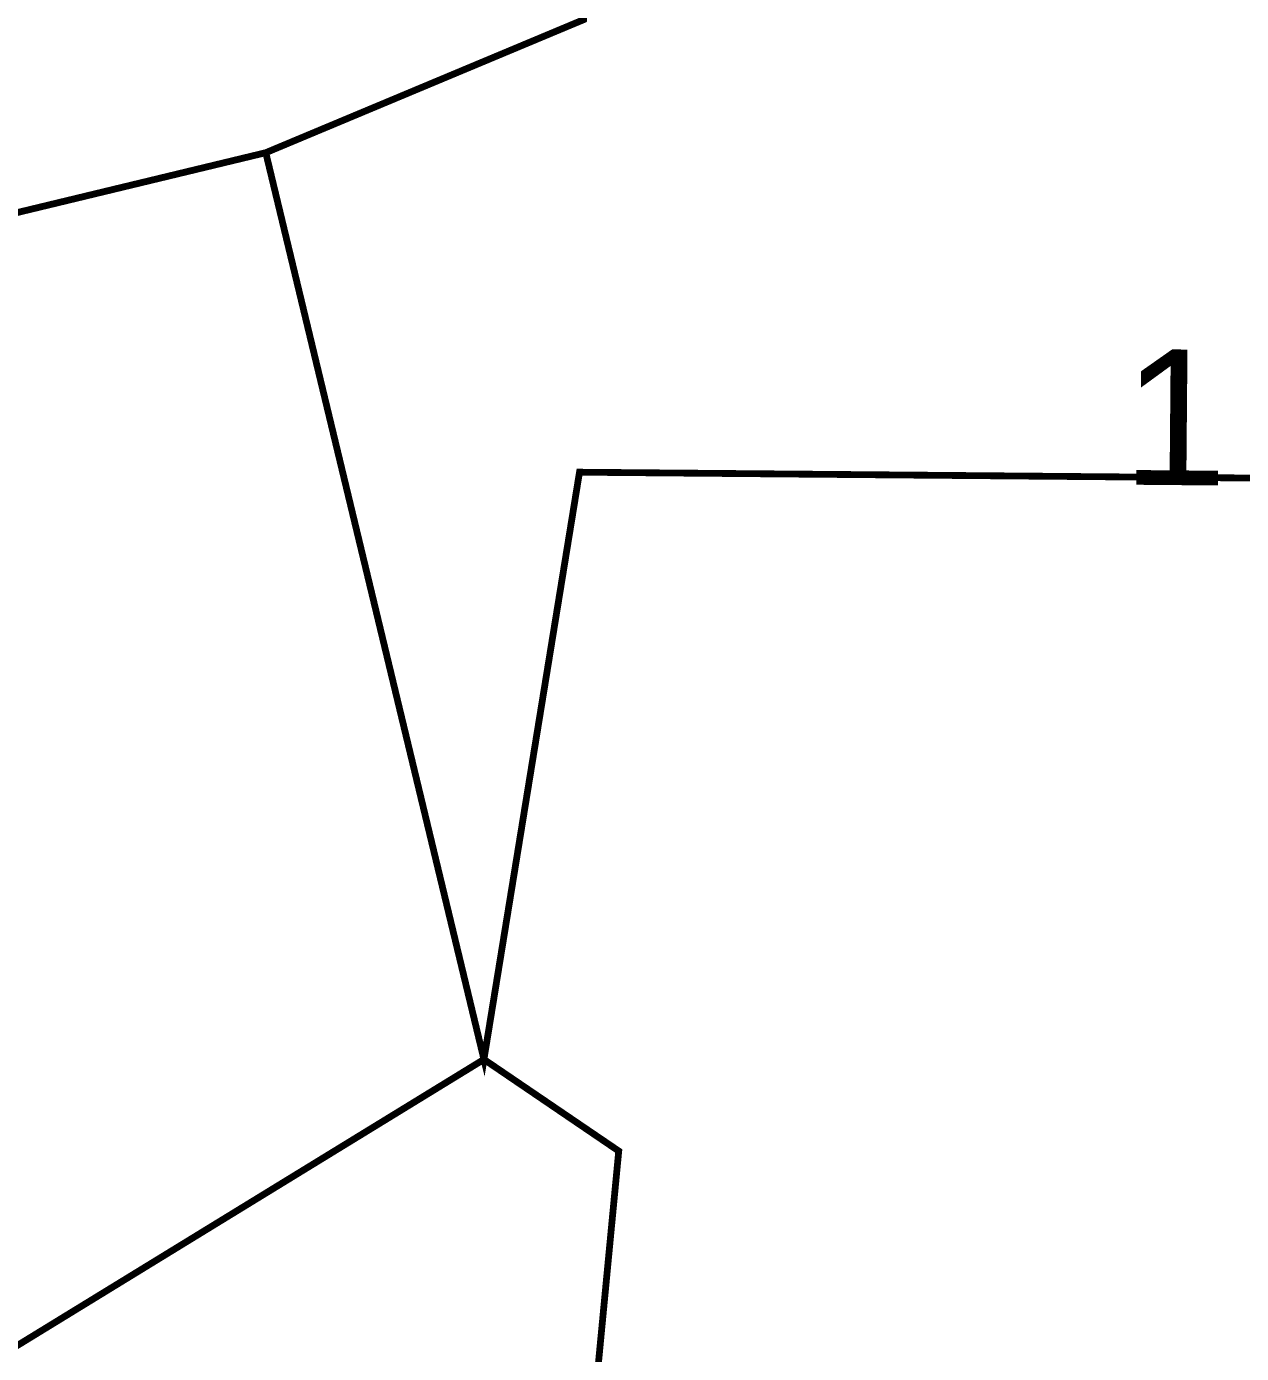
# Model space of a CAD drawing. Header units: metres. Extents: x 266684 to 275933, y 2060666 to 2074564.
# Drawn here: x 275087.7 to 275195.1, y 2068015.3 to 2068132.6 of the extents above; entities that cross this region are included whole.
import ezdxf

# ---------------------------------------------------------------- set-up
doc = ezdxf.new("R2010")
doc.units = ezdxf.units.M
doc.layers.add('SURVEY NO.', color=7, linetype='Continuous')
doc.layers.add('SURVEY PLOT BOUNDARY', color=35, linetype='Continuous')
doc.styles.add('PDF Arial', font='arial.ttf')

# ---------------------------------------------------------------- blocks, each defined once
blk = doc.blocks.new('ERSUJATA')
at = {"layer": 'SURVEY PLOT BOUNDARY', "lineweight": 18, "const_width": 0.6}
for points in [[(275053.98, 2068249.85), (275061.94, 2068245.79), (275041.47, 2068189.99), (275137.06, 2068149.17), (275136.92, 2068133.18), (275108.83, 2068121.43), (275060.75, 2068109.85), (275008.65, 2068094.31), (275005.49, 2068190.3), (275001.67, 2068210.33), (274997.74, 2068218.36), (274965.93, 2068238.63), (274978.03, 2068250.52), (274986.06, 2068254.45)], [(275312.81, 2068131.64), (275220.51, 2068092.46), (275136.57, 2068093.19), (275128.12, 2068041.29), (275108.83, 2068121.43), (275136.92, 2068133.18), (275137.06, 2068149.17), (275153.57, 2068209), (275161.08, 2068152.96), (275300.85, 2068135.74)], [(275128.12, 2068041.29), (275063.81, 2068001.87), (275035.97, 2068018.1), (275031.9, 2068010.14), (275011.95, 2068014.32), (275008.05, 2068026.35), (274996.24, 2068046.44), (275000.44, 2068070.39), (275060.75, 2068109.85), (275108.83, 2068121.43)], [(275308.04, 2068043.71), (275295.38, 2067967.85), (275278.87, 2067908.02), (275246.85, 2067904.3), (275246.99, 2067920.3), (275235.07, 2067928.4), (275195.13, 2067932.75), (275159.15, 2067933.06), (275163.08, 2067925.03), (275143.02, 2067917.21), (275126.86, 2067897.36), (275102.91, 2067901.56), (275103.26, 2067941.55), (275131.24, 2067941.3), (275140.04, 2068033.19), (275128.12, 2068041.29), (275136.57, 2068093.19), (275220.51, 2068092.46)], [(275103.26, 2067941.55), (275087.2, 2067933.69), (275075.28, 2067941.79), (275063.42, 2067957.89), (275055.6, 2067977.95), (275067.7, 2067989.84), (275063.81, 2068001.87), (275128.12, 2068041.29), (275140.04, 2068033.19), (275131.24, 2067941.3)]]:
    blk.add_lwpolyline(points, close=True, dxfattribs=at)
at = {"layer": 'SURVEY NO.', "insert": (275184.53, 2068092.09), "char_height": 11.99, "attachment_point": 7, "rotation": 359.4987, "style": 'PDF Arial'}
blk.add_mtext('1', dxfattribs=at)

msp = doc.modelspace()

# ---------------------------------------------------------------- block references
msp.add_blockref('ERSUJATA', (0, 0))

doc.saveas('drawing.dxf')
